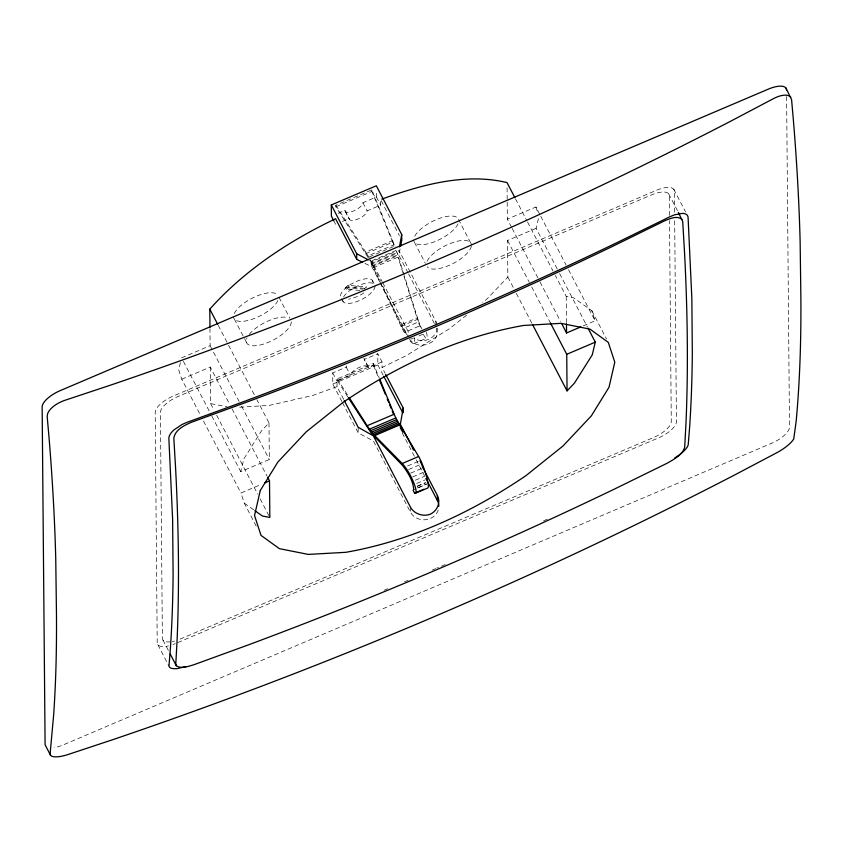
<?xml version="1.0" encoding="UTF-8"?>
<svg xmlns="http://www.w3.org/2000/svg" width="843" height="843" viewBox="0 0 843 843"><rect width="100%" height="100%" fill="white"/><g stroke="black" fill="none" stroke-linecap="round" stroke-linejoin="round"><path stroke-width="0.63" stroke-dasharray="4.21 3.16" d="M407.991 272.795L398.887 255.303L400.088 249.022M180.413 362.638L178.684 369.803L181.74 379.213L200.476 415.209M269.001 422.954L269.328 459.519L240.761 471.68L243.838 458.908L261.657 430.657L269.001 422.954L256.925 399.719M557.234 268.991L536.095 228.337L538.677 217.599M412.469 338.085L411.89 338.928L410.762 338.686M536.095 228.337L507.528 240.497L507.855 277.073L486.727 299.233L482.712 302.416M359.835 290.435L346.283 289.297L345.44 287.674L348.064 285.387L366.547 286.936L363.913 289.223M346.283 289.297L348.918 287.01L367.39 288.559M466.622 315.145L449.54 328.675L406.168 355.704L382.079 367.474L385.093 373.28M368.012 257.463L335.841 206.82L335.82 205.228L371.847 189.886L395.125 246.778M335.841 206.82L371.868 191.477L371.847 189.886M338.148 213.268L344.903 210.392A9.947 3.878 -27.5 0 0 353.944 210.824A9.947 3.878 -27.5 0 0 362.922 202.72L376.431 196.977L376.378 190.75M342.374 221.403L349.128 218.527A9.947 3.878 -27.5 0 0 358.18 218.959A9.947 3.878 -27.5 0 0 367.148 210.855L380.657 205.102L380.614 200.676M335.82 205.228L365.704 252.089L392.722 240.582M365.714 253.68L392.733 242.173L371.868 191.477M365.704 252.089L368.001 255.861L394.334 244.649M369.213 256.946L394.345 246.251M370.235 259.876L371.31 261.92L396.642 251.14L404.261 275.429M371.32 263.522L396.653 252.731L395.904 250.54L370.246 261.467L401.068 326.336A17.661 3.73 62.5 0 0 404.935 333.638M371.31 261.92L372.332 263.985L397.359 253.332M372.343 265.587L397.369 254.934L396.653 252.731M372.332 263.985L373.312 266.051L398.044 255.513M373.323 267.642L398.054 257.115L397.369 254.934M181.561 357.864L210.118 345.704L209.97 328.728M511.575 227.294L507.349 219.159L535.906 206.999L540.131 215.134M181.74 379.213L210.307 367.053L229.633 404.208M382.743 285.998L401.057 324.745L417.464 317.758L404.651 276.683M401.068 326.336L417.475 319.349L398.054 257.115M401.057 324.745L403.017 328.549L418.834 321.815L417.464 317.758M403.017 328.549L405.135 332.11L420.32 325.64L418.834 321.815M419.055 335.883L425.03 333.333M341.889 401.542L332.816 384.092L332.722 372.891L346.231 367.137A9.947 3.878 -27.5 0 1 346.526 365.904M382.027 361.932L368.517 367.685L364.239 359.466L377.748 353.723L382.027 361.932L382.079 367.474M413.702 343.712L426.295 338.349M347.727 396.821L337.305 380.467L337.284 378.876L373.312 363.533L379.276 378.022M337.305 380.467L373.333 365.135L373.312 363.533M343.681 399.413L337.042 386.642L336.989 381.11L350.498 375.356A9.947 3.878 -27.5 0 1 359.476 367.253A9.947 3.878 -27.5 0 1 368.517 367.685M332.816 384.092L377.854 364.914L377.748 353.723M583.208 325.883L595.116 320.814L591.839 310.74L573.661 297.821L566.233 296.399L555.358 275.503M256.219 526.158L244.228 503.092L240.95 493.018L261.182 484.409M407.569 465.979L418.866 461.163M408.634 469.519L420.309 464.546M410.646 473.155L421.837 468.392M412.68 476.927L423.154 472.47M415.336 480.204L424.324 476.379M416.695 483.45L425.062 479.899M417.253 486.158L425.504 482.649M417.243 486.369L425.494 482.86M417.253 487.971L426.684 483.956L414.324 489.762M180.117 639.099L653.694 437.464A19.505 7.598 -27.5 0 0 671.27 421.584L669.521 220.676M177.725 642.598L658.499 437.907A19.905 7.756 -27.5 0 0 676.434 421.7L674.663 218.885M337.042 386.642L312.922 395.409L269.402 405.378L238.432 407.295M345.44 287.674L362.68 289.117M210.307 367.053L210.624 403.618L226.946 406.737M364.882 263.385L371.868 266.799L379.761 281.973M369.497 260.466L371.826 261.699L382.142 281.53M342.5 402.701L358.233 432.954L373.375 440.921L410.404 512.091A14.921 13.488 -0.5 0 0 426.547 519.615A14.921 13.488 -0.5 0 0 438.781 507.454M244.228 503.092L253.848 509.931M405.135 332.11L407.253 335.135M337.284 378.876L348.401 396.305M368.001 255.861L369.129 257.842M673.789 189.285L685.58 211.941M668.678 193.816L677.761 211.256M591.839 310.74L606.517 338.96M540.742 216.293L566.117 265.071M568.53 269.718L595.116 320.814M559.657 273.638L587.445 327.063M515.484 198.853L526.959 220.919M527.57 222.078L552.945 270.856M512.175 228.453L539.362 280.719M539.973 281.878L560.511 321.362M507.528 240.497L529.278 282.31M531.701 286.957L550.426 322.953M507.855 277.073L513.893 288.685M516.306 293.332L532.017 323.533M470.615 242.731L457.928 218.348A24.879 9.694 -27.5 0 0 436.116 219.696A24.879 9.694 -27.5 0 0 414.429 236.872M414.482 242.394L425.357 263.29M381.215 200.729L399.34 235.576M376.431 196.977L380.657 205.102M437.043 324.713A14.921 13.488 -0.5 0 0 435.863 321.362L398.844 250.192L398.887 255.303M408.602 273.964L435.304 325.303M362.922 202.72L367.148 210.855M382.743 282.7L408.844 332.869L408.876 336.694M344.903 210.392L349.128 218.527M345.219 211.372L349.445 219.496M380.362 283.132L407.675 335.64M372.353 280.382L373.934 283.438M333.807 220.792L335.619 224.28M348.064 285.387L348.918 287.01M377.854 364.914L383.291 375.388M341.594 298.717L343.185 301.762M368.201 366.716L363.923 358.496A9.947 3.878 -27.5 0 1 364.239 359.466M402.216 432.923L415.578 458.592M416.179 459.751L424.682 476.084M346.231 367.137L350.498 375.356M332.722 372.891L336.989 381.11M279.001 297.368L289.876 318.275M234.343 319.086L247.031 343.47M218.253 325.398L227.926 343.976M228.527 345.135L254.502 395.072M210.118 345.704L239.117 401.458M241.53 406.105L269.328 459.519M232.057 408.855L267.094 476.221M210.624 403.618L213.648 409.424M216.662 415.23L257.747 494.209M260.16 498.856L269.834 517.433M183.374 361.352L211.161 414.777M211.762 415.936L240.761 471.68M203.49 421.015L240.95 493.018M163.005 640.153L168.452 650.617M157.841 644.705L168.916 666.002M373.312 266.051L380.53 281.309M420.32 325.64L421.795 328.949M373.333 365.135L378.802 378.412M392.733 242.173L393.944 245.229M535.906 206.999L537.813 212.879M786.603 96.534L789.491 427.116A19.905 7.756 -27.5 0 1 771.545 443.313L63.183 744.917A19.905 7.756 -27.5 0 1 54.163 747.604M674.611 212.299L674.421 191.235A19.905 7.756 -27.5 0 0 656.339 190.36L173.142 396.094A19.905 7.756 -27.5 0 0 155.196 412.29L157.209 642.766A19.905 7.756 -27.5 0 0 168.4 645.917M669.479 215.418L669.3 195.724A19.505 7.598 -27.5 0 0 651.576 194.881L177.999 396.505A19.505 7.598 -27.5 0 0 160.412 412.385L162.383 638.246A19.505 7.598 -27.5 0 0 169.98 641.892M566.233 296.399L566.464 322.521M507.075 187.81L507.18 200.876M507.201 202.183L507.349 219.159M435.863 321.362L435.915 326.462M410.362 506.98L410.404 512.091M371.826 261.699L371.868 266.799M358.18 427.285L358.233 432.954M426.516 332.153A17.661 2.582 71.4 0 1 423.038 333.744M420.183 327.147A17.661 2.582 71.4 0 1 417.485 319.36M414.039 337.463A17.661 3.73 62.5 0 1 409.034 339.708M174.438 641.07A19.505 7.598 -27.5 0 1 172.288 641.555M291.278 321.868A24.879 9.694 -27.5 0 1 265.914 343.28A24.879 9.694 -27.5 0 1 246.978 337.948M249.212 334.418A24.879 9.694 -27.5 0 1 288.211 317.811M471.332 246.135A24.879 9.694 -27.5 0 1 450.952 264.554A24.879 9.694 -27.5 0 1 427.169 266.778M427.116 261.256A24.879 9.694 -27.5 0 1 451.743 242.932A24.879 9.694 -27.5 0 1 471.406 245.165M375.04 286.199A17.914 6.976 -27.5 0 1 358.886 300.782A17.914 6.976 -27.5 0 1 342.616 300.003M343.565 296.968A17.914 6.976 -27.5 0 1 359.466 285.134A17.914 6.976 -27.5 0 1 374.471 284.449M277.842 300.561A24.879 9.694 -27.5 0 1 253.227 318.896A24.879 9.694 -27.5 0 1 233.553 316.652M234.291 313.564A24.879 9.694 -27.5 0 1 255.977 296.399A24.879 9.694 -27.5 0 1 277.79 295.039M457.981 223.869A24.879 9.694 -27.5 0 1 433.355 242.194A24.879 9.694 -27.5 0 1 413.692 239.96M340.498 295.946A17.914 6.976 -27.5 0 1 358.76 280.519A17.914 6.976 -27.5 0 1 372.385 284.365M363.944 292.879A17.914 6.976 -27.5 0 1 348.665 299.149M409.487 339.012A14.858 13.657 -18 0 0 417.327 344.661A15.121 13.899 -18 0 0 428.739 343.565A15.121 13.193 13.5 0 0 436.442 336.526A14.858 12.961 13.5 0 0 436.411 327.548M437.232 328.233A14.921 13.488 -0.5 0 1 413.829 338.191M175.302 643.63A19.905 7.756 -27.5 0 1 172.952 644.558M547.349 519.162A4280.469 3866.693 -0.5 0 1 541.459 521.87M445.23 564.536A4280.469 3866.693 -0.5 0 1 436.864 568.119M435.662 568.635A4280.469 3866.693 -0.5 0 1 432.069 570.163M408.149 580.258A4280.469 3866.693 -0.5 0 1 404.556 581.765M387.769 588.741A4280.469 3866.693 -0.5 0 1 384.166 590.226"/><path stroke-width="1.26" d="M400.393 428.139L400.351 424.303L403.217 408.107L385.694 374.44M399.456 246.883L401.711 234.554L376.336 185.776L331.299 204.944L331.394 216.145L333.807 220.792M400.562 246.504L401.763 240.223L401.711 234.554M588.045 328.222L595.295 342.153L592.218 354.935L574.41 383.175L567.054 390.889L532.618 324.692M209.96 327.421L209.802 309.139C244.449 270.329 288.843 241.045 335.577 218.737L356.726 259.391L362.553 262.247M674.758 457.939L679.036 455.115A19.832 6.038 -30.8 0 0 688.236 444.398L689.511 428.75A3687.725 660.986 66.9 0 0 692.324 353.333L691.85 298.464L688.088 217.505A19.842 8.525 -32.7 0 0 682.577 213.363L674.59 214.786L670.027 216.683L616.591 242.826A4285.127 3870.908 -0.5 0 1 243.163 401.826L186.83 422.406L182.067 424.482L173.911 429.93A19.842 9.041 -23.7 0 0 168.874 438.571L172.625 519.52L173.1 574.389A3688.199 661.07 66.9 0 1 170.286 649.816L169.022 665.464A19.832 6.544 -22.3 0 0 177.82 668.51L185.818 666.507M561.723 323.68L566.549 332.974L580.827 326.894M349.097 397.401L367.169 425.736L394.187 414.229L379.771 379.224M367.169 425.736L369.466 429.161L395.788 417.959L418.623 456.506A17.661 2.582 71.4 0 1 426.073 475.009A17.661 2.582 71.4 0 1 427.822 488.013L415.325 493.281L414.587 493.166L413.123 490.268L413.723 489.467C413.038 480.405 407.706 472.101 402.227 465.094L371.7 433.745L348.422 397.907M369.466 429.161L370.593 430.72L396.579 419.656M370.593 430.72L371.689 432.153L397.348 421.226M371.689 432.153L372.754 433.439L398.086 422.659M372.754 433.439L373.776 434.588L398.802 423.934M373.776 434.588L374.745 435.589L399.477 425.051M264.755 482.891L269.507 480.858L267.695 477.38M567.054 390.889L566.738 354.313L595.295 342.153M374.745 435.589L402.216 463.492L418.623 456.506M414.587 493.166L423.829 489.235M381.816 199.127C421.226 184.912 465.262 172.509 507.022 182.594L514.883 197.683M331.299 204.944L356.673 253.722L368.328 259.855M170.265 654.115L176.313 665.738C181.403 669.247 188.2 666.318 193.521 664.864L248.79 644.737A4115.779 3717.925 -0.5 0 0 614.726 488.94L667.098 463.239C673.799 459.382 682.177 455.22 684.685 447.359L685.928 424.335A4130.552 740.354 66.9 0 0 684.411 250.192L682.714 221.509L678.362 212.425M254.913 510.7L262.394 516.021L269.834 517.433L269.507 480.858M681.987 219.401C677.14 215.218 670.059 218.643 664.979 220.645L612.608 246.346A4115.779 3717.925 -0.5 0 1 246.672 402.153L191.403 422.28C184.322 425.399 175.144 429.677 173.827 438.17L175.523 466.853A4131.079 740.449 66.9 0 1 177.041 640.996L175.797 664.031L176.313 665.738M400.857 428.897L402.912 432.269M412.48 447.991L413.85 450.236M785.908 87.999L791.588 99.632L793.526 121.835A3683.035 660.143 66.9 0 1 800.144 242.289L800.85 295.788A3683.004 660.132 66.9 0 1 796.14 421.447L793.748 438.918A19.779 5.638 -31.5 0 1 776.529 452.881L734.358 475.125A4274.316 3861.14 -0.5 0 1 113.984 739.269L68.157 754.485A19.779 6.259 -21.2 0 1 50.569 755.328L45.722 745.992A19.905 7.756 -27.5 0 1 45.09 744.042L42.15 406.884A19.905 7.756 -27.5 0 1 60.085 390.678L768.458 89.084A19.905 7.756 -27.5 0 1 786.54 89.948M550.426 322.953L566.738 354.313M383.902 376.547L402.659 412.617M400.351 424.303L413.102 448.813M422.817 467.475L437.38 495.473A14.858 13.657 -18 0 1 437.907 506.032A15.121 13.899 -18 0 1 430.215 514.262A15.121 13.182 13.5 0 1 418.802 514.167A14.858 12.961 13.5 0 1 410.351 506.98L373.333 435.81L358.18 427.285L344.292 400.583M425.894 478.424L437.422 500.594A14.921 13.488 -0.5 0 1 438.834 506.285M209.802 309.139L217.652 324.228M420.004 460.689L421.479 464.05M394.187 414.229L395.788 417.959M379.793 380.825L385.262 394.102M387.243 398.929L388.739 402.543M389.729 404.967L391.215 408.581M392.216 410.994L393.702 414.619M421.848 465.009L422.954 467.907M50.58 755.328L50.127 753.737L53.636 715.117A3683.446 660.217 66.9 0 0 56.449 612.713L55.754 559.225A3683.51 660.227 66.9 0 0 49.136 438.771L47.187 416.568L47.598 413.744A19.779 9.652 -23 0 1 65.069 400.246L110.886 385.03A4274.316 3861.14 -0.5 0 0 731.271 120.897L773.431 98.652A19.779 9.031 -34.2 0 1 790.776 97.324M566.475 323.828L566.549 332.974M437.38 495.473L437.422 500.594M403.217 408.107L403.26 412.649M356.673 253.722L356.726 259.391M402.227 463.545A17.661 3.73 62.5 0 1 412.87 480.636A17.661 3.73 62.5 0 1 415.357 493.324M260.276 490.51L254.523 515.568L261.024 535.389L279.381 548.656L308.296 554.409L345.841 552.313C410.826 540.943 471.648 512.523 525.979 475.621L563.05 445.947L591.386 415.82L609.025 387.222L614.789 362.184L608.277 342.353L589.952 329.128L561.016 323.343L523.492 325.472C458.476 336.915 397.759 365.314 343.354 402.164L306.262 431.806L277.937 461.964L260.276 490.51"/></g></svg>
